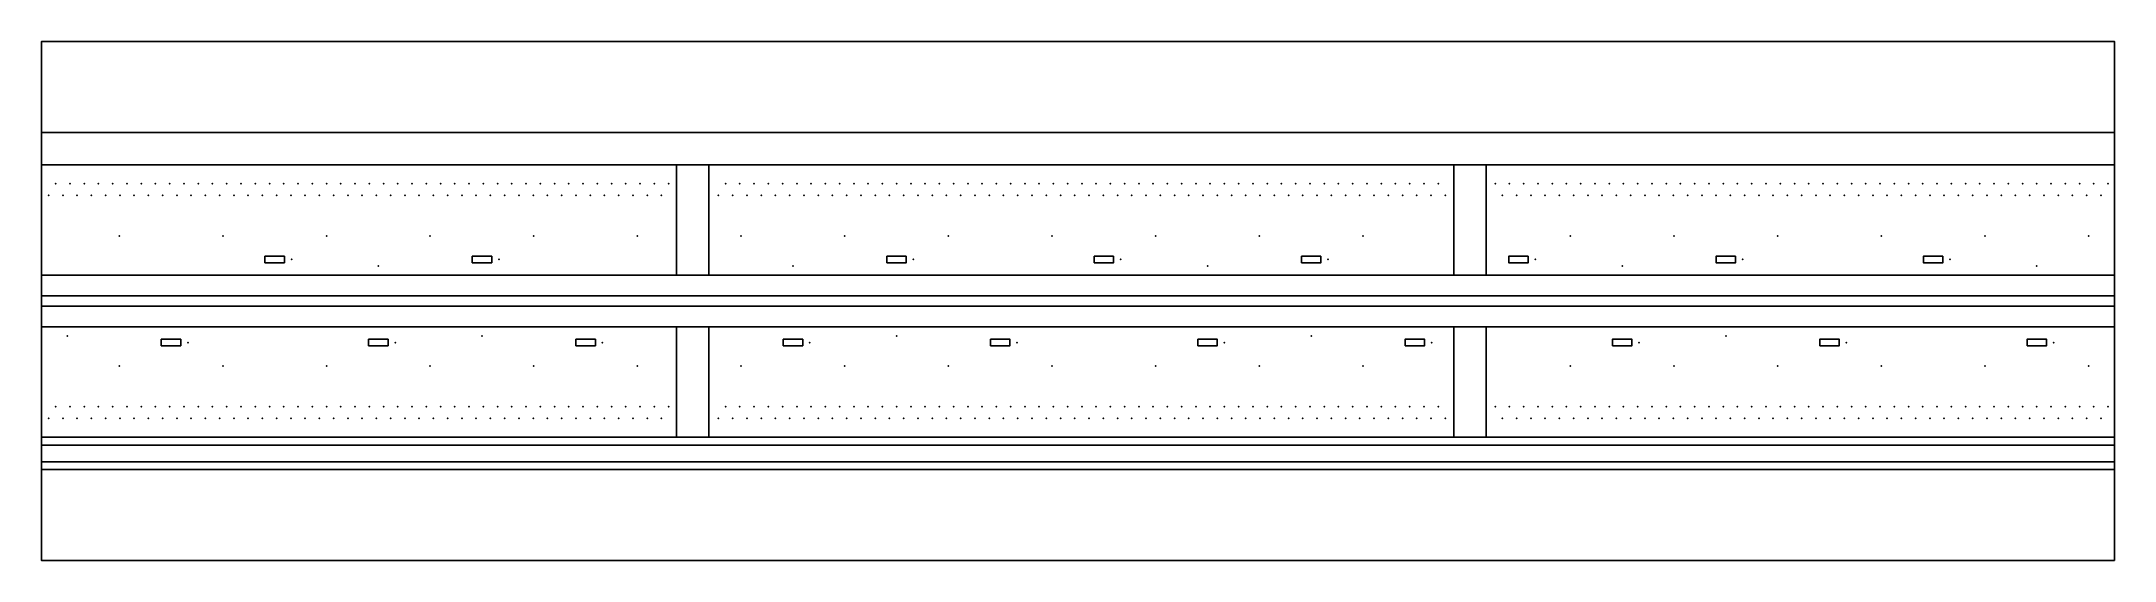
# Model space of a CAD drawing. Header units: metres. Extents: x 0 to 160, y 0 to 40.
import ezdxf

# ---------------------------------------------------------------- set-up
doc = ezdxf.new("R2010")
doc.units = ezdxf.units.M
for name, color, linetype in [('BENCH', 30, 'Continuous'), ('CABLE_COMM', 9, 'Continuous'), ('CURB', 9, 'Continuous'), ('GRASS', 84, 'Continuous'), ('LAMPS', 2, 'Continuous'), ('PATH_CROSS_N0', 9, 'Continuous'), ('PATH_CROSS_N1', 9, 'Continuous'), ('PATH_CROSS_S0', 9, 'Continuous'), ('PATH_CROSS_S1', 9, 'Continuous'), ('PATH_PROMENADE', 9, 'Continuous'), ('PATH_SIDEWALK_N', 9, 'Continuous'), ('PATH_SIDEWALK_S', 9, 'Continuous'), ('ROAD_N', 9, 'Continuous'), ('ROAD_S', 9, 'Continuous'), ('TERRITORY_BOUNDARY', 8, 'Continuous'), ('URN', 2, 'Continuous'), ('WATER_SUPPLY', 9, 'Continuous'), ('КИЗИЛЬНИК БЛЕСТЯЩИЙ', 3, 'Continuous'), ('ЛИПА МЕЛКОЛИСТНАЯ', 3, 'Continuous')]:
    doc.layers.add(name, color=color, linetype=linetype)

# ---------------------------------------------------------------- blocks, each defined once
blk = doc.blocks.new('BENCH_BLOCK')
blk.add_lwpolyline([(-0.75, -0.25), (0.75, -0.25), (0.75, 0.25), (-0.75, 0.25)], close=True)

msp = doc.modelspace()

# ---------------------------------------------------------------- linework, layer by layer
at = {"layer": 'CABLE_COMM'}
msp.add_lwpolyline([(160, 19.6), (160, 20.4), (0, 20.4), (0, 19.6)], close=True, dxfattribs=at)
at = {"layer": 'CURB'}
for points in [[(0, 33), (160, 33)], [(0, 7), (160, 7)]]:
    msp.add_lwpolyline(points, dxfattribs=at)
at = {"layer": 'GRASS'}
msp.add_lwpolyline([(160, 0), (160, 40), (0, 40), (0, 0)], close=True, dxfattribs=at)
at = {"layer": 'LAMPS'}
for p in [(26, 22.7), (58, 22.7), (90, 22.7), (122, 22.7), (154, 22.7), (2, 17.3), (34, 17.3), (66, 17.3), (98, 17.3), (130, 17.3)]:
    msp.add_point(p, dxfattribs=at)
at = {"layer": 'PATH_CROSS_N0'}
msp.add_lwpolyline([(51.5, 22), (51.5, 30.5), (49, 30.5), (49, 22)], close=True, dxfattribs=at)
at = {"layer": 'PATH_CROSS_N1'}
msp.add_lwpolyline([(111.5, 22), (111.5, 30.5), (109, 30.5), (109, 22)], close=True, dxfattribs=at)
at = {"layer": 'PATH_CROSS_S0'}
msp.add_lwpolyline([(51.5, 9.5), (51.5, 18), (49, 18), (49, 9.5)], close=True, dxfattribs=at)
at = {"layer": 'PATH_CROSS_S1'}
msp.add_lwpolyline([(111.5, 9.5), (111.5, 18), (109, 18), (109, 9.5)], close=True, dxfattribs=at)
at = {"layer": 'PATH_PROMENADE'}
msp.add_lwpolyline([(160, 18), (160, 22), (0, 22), (0, 18)], close=True, dxfattribs=at)
at = {"layer": 'PATH_SIDEWALK_N'}
msp.add_lwpolyline([(160, 30.5), (160, 33), (0, 33), (0, 30.5)], close=True, dxfattribs=at)
at = {"layer": 'PATH_SIDEWALK_S'}
msp.add_lwpolyline([(160, 7), (160, 9.5), (0, 9.5), (0, 7)], close=True, dxfattribs=at)
at = {"layer": 'ROAD_N'}
msp.add_lwpolyline([(160, 33), (160, 40), (0, 40), (0, 33)], close=True, dxfattribs=at)
at = {"layer": 'ROAD_S'}
msp.add_lwpolyline([(160, 0), (160, 7), (0, 7), (0, 0)], close=True, dxfattribs=at)
at = {"layer": 'TERRITORY_BOUNDARY'}
msp.add_lwpolyline([(160, 0), (160, 40), (0, 40), (0, 0)], close=True, dxfattribs=at)
at = {"layer": 'URN'}
for p in [(19.3, 23.2), (35.3, 23.2), (67.3, 23.2), (83.3, 23.2), (99.3, 23.2), (115.3, 23.2), (131.3, 23.2), (147.3, 23.2), (11.3, 16.8), (27.3, 16.8), (43.3, 16.8), (59.3, 16.8), (75.3, 16.8), (91.3, 16.8), (107.3, 16.8), (123.3, 16.8), (139.3, 16.8), (155.3, 16.8)]:
    msp.add_point(p, dxfattribs=at)
at = {"layer": 'WATER_SUPPLY'}
msp.add_lwpolyline([(160, 7.6), (160, 8.9), (0, 8.9), (0, 7.6)], close=True, dxfattribs=at)
at = {"layer": 'КИЗИЛЬНИК БЛЕСТЯЩИЙ'}
for p in [(1.1, 29.05), (2.2, 29.05), (3.3, 29.05), (4.4, 29.05), (5.5, 29.05), (6.6, 29.05), (7.7, 29.05), (8.8, 29.05), (9.9, 29.05), (11, 29.05), (12.1, 29.05), (13.2, 29.05), (14.3, 29.05), (15.4, 29.05), (16.5, 29.05), (17.6, 29.05), (18.7, 29.05), (19.8, 29.05), (20.9, 29.05), (22, 29.05), (23.1, 29.05), (24.2, 29.05), (25.3, 29.05), (26.4, 29.05), (27.5, 29.05), (28.6, 29.05), (29.7, 29.05), (30.8, 29.05), (31.9, 29.05), (33, 29.05), (34.1, 29.05), (35.2, 29.05), (36.3, 29.05), (37.4, 29.05), (38.5, 29.05), (39.6, 29.05), (40.7, 29.05), (41.8, 29.05), (42.9, 29.05), (44, 29.05), (45.1, 29.05), (46.2, 29.05), (47.3, 29.05), (48.4, 29.05), (52.8, 29.05), (53.9, 29.05), (55, 29.05), (56.1, 29.05), (57.2, 29.05), (58.3, 29.05), (59.4, 29.05), (60.5, 29.05), (61.6, 29.05), (62.7, 29.05), (63.8, 29.05), (64.9, 29.05), (66, 29.05), (67.1, 29.05), (68.2, 29.05), (69.3, 29.05), (70.4, 29.05), (71.5, 29.05), (72.6, 29.05), (73.7, 29.05), (74.8, 29.05), (75.9, 29.05), (77, 29.05), (78.1, 29.05), (79.2, 29.05), (80.3, 29.05), (81.4, 29.05), (82.5, 29.05), (83.6, 29.05), (84.7, 29.05), (85.8, 29.05), (86.9, 29.05), (88, 29.05), (89.1, 29.05), (90.2, 29.05), (91.3, 29.05), (92.4, 29.05), (93.5, 29.05), (94.6, 29.05), (95.7, 29.05), (96.8, 29.05), (97.9, 29.05), (99, 29.05), (100.1, 29.05), (101.2, 29.05), (102.3, 29.05), (103.4, 29.05), (104.5, 29.05), (105.6, 29.05), (106.7, 29.05), (107.8, 29.05), (112.2, 29.05), (113.3, 29.05), (114.4, 29.05), (115.5, 29.05), (116.6, 29.05), (117.7, 29.05), (118.8, 29.05), (119.9, 29.05), (121, 29.05), (122.1, 29.05), (123.2, 29.05), (124.3, 29.05), (125.4, 29.05), (126.5, 29.05), (127.6, 29.05), (128.7, 29.05), (129.8, 29.05), (130.9, 29.05), (132, 29.05), (133.1, 29.05), (134.2, 29.05), (135.3, 29.05), (136.4, 29.05), (137.5, 29.05), (138.6, 29.05), (139.7, 29.05), (140.8, 29.05), (141.9, 29.05), (143, 29.05), (144.1, 29.05), (145.2, 29.05), (146.3, 29.05), (147.4, 29.05), (148.5, 29.05), (149.6, 29.05), (150.7, 29.05), (151.8, 29.05), (152.9, 29.05), (154, 29.05), (155.1, 29.05), (156.2, 29.05), (157.3, 29.05), (158.4, 29.05), (159.5, 29.05), (0.55, 28.15), (1.65, 28.15), (2.75, 28.15), (3.85, 28.15), (4.95, 28.15), (6.05, 28.15), (7.15, 28.15), (8.25, 28.15), (9.35, 28.15), (10.45, 28.15), (11.55, 28.15), (12.65, 28.15), (13.75, 28.15), (14.85, 28.15), (15.95, 28.15), (17.05, 28.15), (18.15, 28.15), (19.25, 28.15), (20.35, 28.15), (21.45, 28.15), (22.55, 28.15), (23.65, 28.15), (24.75, 28.15), (25.85, 28.15), (26.95, 28.15), (28.05, 28.15), (29.15, 28.15), (30.25, 28.15), (31.35, 28.15), (32.45, 28.15), (33.55, 28.15), (34.65, 28.15), (35.75, 28.15), (36.85, 28.15), (37.95, 28.15), (39.05, 28.15), (40.15, 28.15), (41.25, 28.15), (42.35, 28.15), (43.45, 28.15), (44.55, 28.15), (45.65, 28.15), (46.75, 28.15), (47.85, 28.15), (52.25, 28.15), (53.35, 28.15), (54.45, 28.15), (55.55, 28.15), (56.65, 28.15), (57.75, 28.15), (58.85, 28.15), (59.95, 28.15), (61.05, 28.15), (62.15, 28.15), (63.25, 28.15), (64.35, 28.15), (65.45, 28.15), (66.55, 28.15), (67.65, 28.15), (68.75, 28.15), (69.85, 28.15), (70.95, 28.15), (72.05, 28.15), (73.15, 28.15), (74.25, 28.15), (75.35, 28.15), (76.45, 28.15), (77.55, 28.15), (78.65, 28.15), (79.75, 28.15), (80.85, 28.15), (81.95, 28.15), (83.05, 28.15), (84.15, 28.15), (85.25, 28.15), (86.35, 28.15), (87.45, 28.15), (88.55, 28.15), (89.65, 28.15), (90.75, 28.15), (91.85, 28.15), (92.95, 28.15), (94.05, 28.15), (95.15, 28.15), (96.25, 28.15), (97.35, 28.15), (98.45, 28.15), (99.55, 28.15), (100.65, 28.15), (101.75, 28.15), (102.85, 28.15), (103.95, 28.15), (105.05, 28.15), (106.15, 28.15), (107.25, 28.15), (108.35, 28.15), (112.75, 28.15), (113.85, 28.15), (114.95, 28.15), (116.05, 28.15), (117.15, 28.15), (118.25, 28.15), (119.35, 28.15), (120.45, 28.15), (121.55, 28.15), (122.65, 28.15), (123.75, 28.15), (124.85, 28.15), (125.95, 28.15), (127.05, 28.15), (128.15, 28.15), (129.25, 28.15), (130.35, 28.15), (131.45, 28.15), (132.55, 28.15), (133.65, 28.15), (134.75, 28.15), (135.85, 28.15), (136.95, 28.15), (138.05, 28.15), (139.15, 28.15), (140.25, 28.15), (141.35, 28.15), (142.45, 28.15), (143.55, 28.15), (144.65, 28.15), (145.75, 28.15), (146.85, 28.15), (147.95, 28.15), (149.05, 28.15), (150.15, 28.15), (151.25, 28.15), (152.35, 28.15), (153.45, 28.15), (154.55, 28.15), (155.65, 28.15), (156.75, 28.15), (157.85, 28.15), (158.95, 28.15), (1.1, 11.85), (2.2, 11.85), (3.3, 11.85), (4.4, 11.85), (5.5, 11.85), (6.6, 11.85), (7.7, 11.85), (8.8, 11.85), (9.9, 11.85), (11, 11.85), (12.1, 11.85), (13.2, 11.85), (14.3, 11.85), (15.4, 11.85), (16.5, 11.85), (17.6, 11.85), (18.7, 11.85), (19.8, 11.85), (20.9, 11.85), (22, 11.85), (23.1, 11.85), (24.2, 11.85), (25.3, 11.85), (26.4, 11.85), (27.5, 11.85), (28.6, 11.85), (29.7, 11.85), (30.8, 11.85), (31.9, 11.85), (33, 11.85), (34.1, 11.85), (35.2, 11.85), (36.3, 11.85), (37.4, 11.85), (38.5, 11.85), (39.6, 11.85), (40.7, 11.85), (41.8, 11.85), (42.9, 11.85), (44, 11.85), (45.1, 11.85), (46.2, 11.85), (47.3, 11.85), (48.4, 11.85), (52.8, 11.85), (53.9, 11.85), (55, 11.85), (56.1, 11.85), (57.2, 11.85), (58.3, 11.85), (59.4, 11.85), (60.5, 11.85), (61.6, 11.85), (62.7, 11.85), (63.8, 11.85), (64.9, 11.85), (66, 11.85), (67.1, 11.85), (68.2, 11.85), (69.3, 11.85), (70.4, 11.85), (71.5, 11.85), (72.6, 11.85), (73.7, 11.85), (74.8, 11.85), (75.9, 11.85), (77, 11.85), (78.1, 11.85), (79.2, 11.85), (80.3, 11.85), (81.4, 11.85), (82.5, 11.85), (83.6, 11.85), (84.7, 11.85), (85.8, 11.85), (86.9, 11.85), (88, 11.85), (89.1, 11.85), (90.2, 11.85), (91.3, 11.85), (92.4, 11.85), (93.5, 11.85), (94.6, 11.85), (95.7, 11.85), (96.8, 11.85), (97.9, 11.85), (99, 11.85), (100.1, 11.85), (101.2, 11.85), (102.3, 11.85), (103.4, 11.85), (104.5, 11.85), (105.6, 11.85), (106.7, 11.85), (107.8, 11.85), (112.2, 11.85), (113.3, 11.85), (114.4, 11.85), (115.5, 11.85), (116.6, 11.85), (117.7, 11.85), (118.8, 11.85), (119.9, 11.85), (121, 11.85), (122.1, 11.85), (123.2, 11.85), (124.3, 11.85), (125.4, 11.85), (126.5, 11.85), (127.6, 11.85), (128.7, 11.85), (129.8, 11.85), (130.9, 11.85), (132, 11.85), (133.1, 11.85), (134.2, 11.85), (135.3, 11.85), (136.4, 11.85), (137.5, 11.85), (138.6, 11.85), (139.7, 11.85), (140.8, 11.85), (141.9, 11.85), (143, 11.85), (144.1, 11.85), (145.2, 11.85), (146.3, 11.85), (147.4, 11.85), (148.5, 11.85), (149.6, 11.85), (150.7, 11.85), (151.8, 11.85), (152.9, 11.85), (154, 11.85), (155.1, 11.85), (156.2, 11.85), (157.3, 11.85), (158.4, 11.85), (159.5, 11.85), (0.55, 10.95), (1.65, 10.95), (2.75, 10.95), (3.85, 10.95), (4.95, 10.95), (6.05, 10.95), (7.15, 10.95), (8.25, 10.95), (9.35, 10.95), (10.45, 10.95), (11.55, 10.95), (12.65, 10.95), (13.75, 10.95), (14.85, 10.95), (15.95, 10.95), (17.05, 10.95), (18.15, 10.95), (19.25, 10.95), (20.35, 10.95), (21.45, 10.95), (22.55, 10.95), (23.65, 10.95), (24.75, 10.95), (25.85, 10.95), (26.95, 10.95), (28.05, 10.95), (29.15, 10.95), (30.25, 10.95), (31.35, 10.95), (32.45, 10.95), (33.55, 10.95), (34.65, 10.95), (35.75, 10.95), (36.85, 10.95), (37.95, 10.95), (39.05, 10.95), (40.15, 10.95), (41.25, 10.95), (42.35, 10.95), (43.45, 10.95), (44.55, 10.95), (45.65, 10.95), (46.75, 10.95), (47.85, 10.95), (52.25, 10.95), (53.35, 10.95), (54.45, 10.95), (55.55, 10.95), (56.65, 10.95), (57.75, 10.95), (58.85, 10.95), (59.95, 10.95), (61.05, 10.95), (62.15, 10.95), (63.25, 10.95), (64.35, 10.95), (65.45, 10.95), (66.55, 10.95), (67.65, 10.95), (68.75, 10.95), (69.85, 10.95), (70.95, 10.95), (72.05, 10.95), (73.15, 10.95), (74.25, 10.95), (75.35, 10.95), (76.45, 10.95), (77.55, 10.95), (78.65, 10.95), (79.75, 10.95), (80.85, 10.95), (81.95, 10.95), (83.05, 10.95), (84.15, 10.95), (85.25, 10.95), (86.35, 10.95), (87.45, 10.95), (88.55, 10.95), (89.65, 10.95), (90.75, 10.95), (91.85, 10.95), (92.95, 10.95), (94.05, 10.95), (95.15, 10.95), (96.25, 10.95), (97.35, 10.95), (98.45, 10.95), (99.55, 10.95), (100.65, 10.95), (101.75, 10.95), (102.85, 10.95), (103.95, 10.95), (105.05, 10.95), (106.15, 10.95), (107.25, 10.95), (108.35, 10.95), (112.75, 10.95), (113.85, 10.95), (114.95, 10.95), (116.05, 10.95), (117.15, 10.95), (118.25, 10.95), (119.35, 10.95), (120.45, 10.95), (121.55, 10.95), (122.65, 10.95), (123.75, 10.95), (124.85, 10.95), (125.95, 10.95), (127.05, 10.95), (128.15, 10.95), (129.25, 10.95), (130.35, 10.95), (131.45, 10.95), (132.55, 10.95), (133.65, 10.95), (134.75, 10.95), (135.85, 10.95), (136.95, 10.95), (138.05, 10.95), (139.15, 10.95), (140.25, 10.95), (141.35, 10.95), (142.45, 10.95), (143.55, 10.95), (144.65, 10.95), (145.75, 10.95), (146.85, 10.95), (147.95, 10.95), (149.05, 10.95), (150.15, 10.95), (151.25, 10.95), (152.35, 10.95), (153.45, 10.95), (154.55, 10.95), (155.65, 10.95), (156.75, 10.95), (157.85, 10.95), (158.95, 10.95)]:
    msp.add_point(p, dxfattribs=at)
at = {"layer": 'ЛИПА МЕЛКОЛИСТНАЯ'}
for p in [(6, 25), (14, 25), (22, 25), (30, 25), (38, 25), (46, 25), (54, 25), (62, 25), (70, 25), (78, 25), (86, 25), (94, 25), (102, 25), (118, 25), (126, 25), (134, 25), (142, 25), (150, 25), (158, 25), (6, 15), (14, 15), (22, 15), (30, 15), (38, 15), (46, 15), (54, 15), (62, 15), (70, 15), (78, 15), (86, 15), (94, 15), (102, 15), (118, 15), (126, 15), (134, 15), (142, 15), (150, 15), (158, 15)]:
    msp.add_point(p, dxfattribs=at)

# ---------------------------------------------------------------- block references
at = {"layer": 'BENCH', "rotation": 180}
for p in [(18, 23.2), (34, 23.2), (66, 23.2), (82, 23.2), (98, 23.2), (114, 23.2), (130, 23.2), (146, 23.2)]:
    msp.add_blockref('BENCH_BLOCK', p, dxfattribs=at)
at = {"layer": 'BENCH'}
for p in [(10, 16.8), (26, 16.8), (42, 16.8), (58, 16.8), (74, 16.8), (90, 16.8), (106, 16.8), (122, 16.8), (138, 16.8), (154, 16.8)]:
    msp.add_blockref('BENCH_BLOCK', p, dxfattribs=at)

doc.saveas('drawing.dxf')
